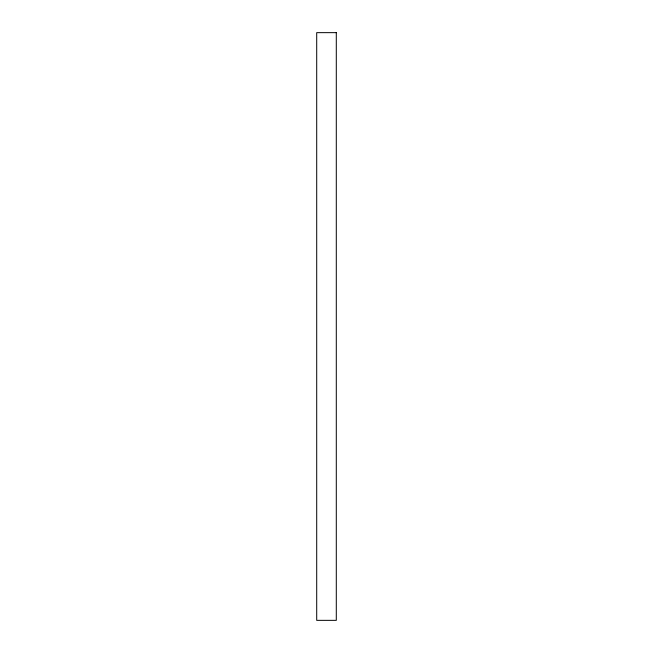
<?xml version="1.0" encoding="UTF-8"?>
<svg xmlns="http://www.w3.org/2000/svg" width="653" height="653" viewBox="0 0 653 653"><rect width="100%" height="100%" fill="white"/><g stroke="black" fill="none" stroke-linecap="round" stroke-linejoin="round"><path stroke-width="0.98" d="M336.295 32.65L316.705 32.65L316.705 620.35L336.295 620.35L336.295 32.65"/></g></svg>
